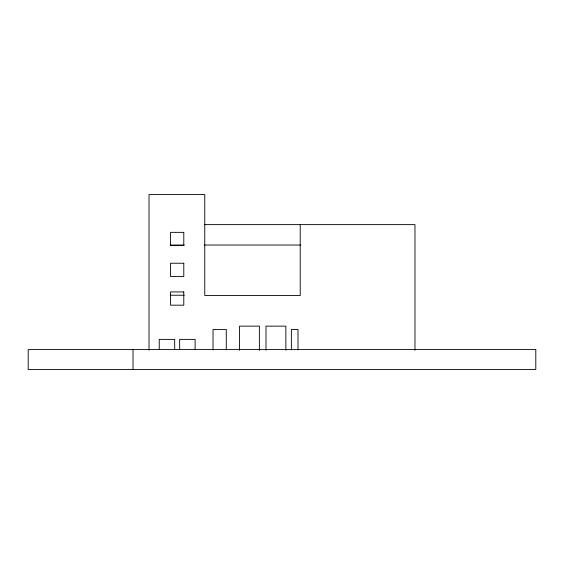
<?xml version="1.0" encoding="UTF-8"?>
<svg xmlns="http://www.w3.org/2000/svg" width="564" height="564" viewBox="0 0 564 564"><rect width="100%" height="100%" fill="white"/><g stroke="black" fill="none" stroke-linecap="round" stroke-linejoin="round"><path stroke-width="0.85" d="M204.506 224.62L414.97 224.62L414.97 350.336M170.173 245.037L184.273 245.037M204.513 245.037L300.492 245.037M170.173 295.24L184.266 295.24M300.21 224.62L300.21 295.515L204.753 295.515L204.753 194.552L149.03 194.552L149.03 350.258M298.003 349.955L298.003 329.454L291.376 329.454L291.376 349.955M285.863 350.322L285.863 326.14L265.996 326.14L265.996 350.322M259.377 350.322L259.377 326.14L239.517 326.14L239.517 350.322M226.277 349.955L226.277 329.454L213.03 329.454L213.03 349.955M195.102 349.631L195.102 339.38L179.655 339.38L179.655 349.631M174.685 349.631L174.685 339.38L159.238 339.38L159.238 349.631M133.033 349.588L133.033 369.448M183.793 232.347L170.547 232.347L170.547 245.587L183.793 245.587L183.793 232.347M183.793 263.24L170.547 263.24L170.547 276.487L183.793 276.487L183.793 263.24M183.793 291.933L170.547 291.933L170.547 305.173L183.793 305.173L183.793 291.933M535.8 349.588L28.2 349.588L28.2 369.448L535.8 369.448L535.8 349.588"/></g></svg>
